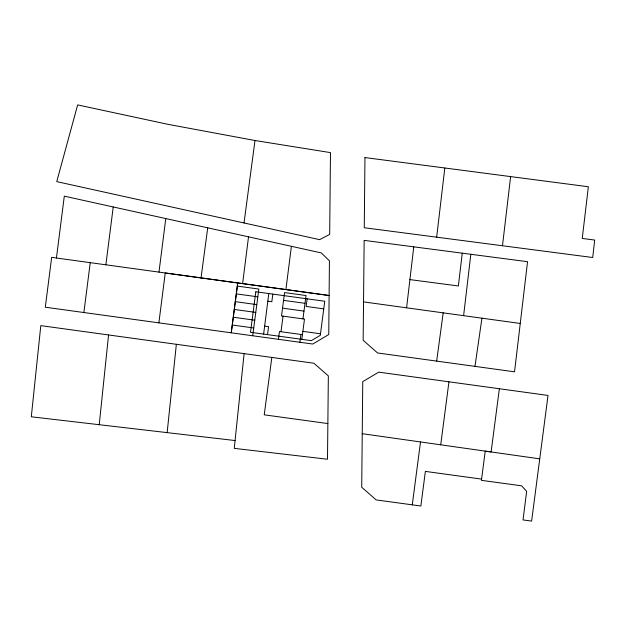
<?xml version="1.0" encoding="UTF-8"?>
<svg xmlns="http://www.w3.org/2000/svg" width="626" height="626" viewBox="0 0 626 626"><rect width="100%" height="100%" fill="white"/><g stroke="black" fill="none" stroke-linecap="round" stroke-linejoin="round"><path stroke-width="0.94" d="M99.229 424.702L108.564 334.957M167.15 432.621L176.352 344.292M244.109 353.62L234.265 448.357L327.5 459.241L328.345 375.897L313.876 363.229L40.807 325.63L31.3 416.783L235.079 440.547M406.587 307.812L413.77 246.847M436.658 237.168L444.812 168.042M462.246 253.17L458.373 285.972L409.897 279.603M463.608 315.66L470.83 254.289M502.482 245.752L510.636 176.626M520.261 323.462L514.541 371.821L377.58 352.97L363.158 340.278L364.144 240.376L527.554 261.684L520.261 323.462L363.534 301.889M158.981 272.122L165.78 218.568L64.306 196.157L56.434 258.006L329.088 295.511M242.614 283.625L248.522 236.839M285.902 289.58L291.403 246.308M83.876 312.53L90.246 262.654M105.864 264.806L113.236 206.963M158.879 322.844L165.248 272.983L329.12 295.503M237.637 282.936L231.26 332.813L237.395 286.105L258.843 289.048L252.708 335.755M263.632 334.088L268.804 293.555M267.513 334.62L268.562 326.655L264.649 326.115M272.826 294.11L271.825 301.74L267.826 301.192M278.445 339.3L279.47 331.514L302.444 334.66M280.996 331.717L283.038 316.146M299.893 342.242L300.91 334.456M302.961 318.884L306.02 295.527L284.58 292.585L281.512 315.934L304.486 319.096L301.826 339.331M307.147 298.821L306.145 306.45L323.752 308.868M412.276 504.838L420.508 441.948M440.712 444.812L448.952 381.813M481.59 479.109L425.375 471.394L420.86 506.004L376.187 499.924L361.718 487.255L362.751 381.633L378.753 372.149L499.368 388.738L491.105 451.949L362.243 433.701M201.032 277.905L207.722 227.833L165.78 218.568M244.03 222.966L254.993 140.514L167.846 124.308L77.647 104.902L56.747 181.618L319.612 239.656L329.683 234.429L330.481 152.611L254.993 140.514M271.825 357.438L264.235 414.827L327.868 423.567M436.666 361.1L443.185 312.844M474.977 366.374L481.934 318.18M236.37 293.891L257.818 296.834M283.555 300.37L305.003 303.313M235.353 301.669L256.793 304.619M282.529 308.149L303.978 311.099M234.327 309.455L255.776 312.405M233.31 317.241L254.751 320.191M302.874 331.365L320.481 333.783M232.285 325.027L253.733 327.969M499.368 388.738L548.024 395.444L531.615 521.098L523.039 519.932L526.646 491.34L521.638 485.823L481.425 480.353L485.228 451.119L539.745 458.842M56.434 258.006L51.668 257.349L45.299 307.217L312.773 344.042L328.752 334.542L329.425 260.823L321.295 252.912L207.722 227.833M364.958 157.564L364.262 227.739L592.705 257.513L594.7 240.063L582.25 238.451L588.354 186.751L364.958 157.564M255.815 291.771L250.502 332.289L311.341 340.638L320.285 335.325L324.753 301.239L255.815 291.771"/></g></svg>
